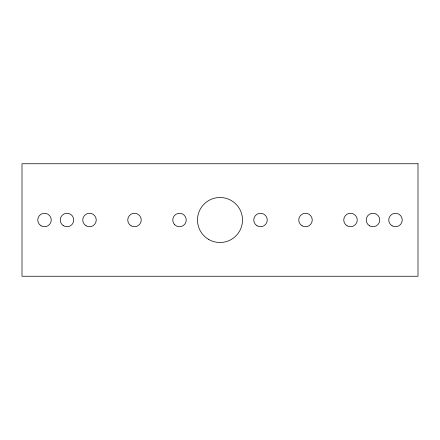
<?xml version="1.0" encoding="UTF-8"?>
<svg xmlns="http://www.w3.org/2000/svg" width="440" height="440" viewBox="0 0 440 440"><rect width="100%" height="100%" fill="white"/><g stroke="black" fill="none" stroke-linecap="round" stroke-linejoin="round"><path stroke-width="0.66" d="M418 163.752L22 163.752L22 276.249L418 276.249L418 163.752M41.123 225.847A6.748 6.748 0 0 0 51.249 220A6.748 6.748 0 0 0 41.123 214.154A6.748 6.748 0 0 0 41.123 225.847M63.179 225.566A6.748 6.748 0 0 0 73.728 220.528A6.748 6.748 0 0 0 64.092 213.906A6.748 6.748 0 0 0 63.179 225.566M86.125 225.847A6.748 6.748 0 0 0 96.25 220A6.748 6.748 0 0 0 86.125 214.154A6.748 6.748 0 0 0 86.125 225.847M131.126 225.847A6.748 6.748 0 0 0 141.251 220A6.748 6.748 0 0 0 131.126 214.154A6.748 6.748 0 0 0 131.126 225.847M174.73 224.774A6.748 6.748 0 0 0 186.021 221.749A6.748 6.748 0 0 0 177.755 213.483A6.748 6.748 0 0 0 174.73 224.774M208.753 239.487A22.5 22.5 0 0 0 242.501 220A22.5 22.5 0 0 0 208.753 200.514A22.5 22.5 0 0 0 208.753 239.487M257.125 225.847A6.748 6.748 0 0 0 267.251 220A6.748 6.748 0 0 0 257.125 214.154A6.748 6.748 0 0 0 257.125 225.847M302.126 225.847A6.748 6.748 0 0 0 312.252 220A6.748 6.748 0 0 0 302.126 214.154A6.748 6.748 0 0 0 302.126 225.847M347.127 225.847A6.748 6.748 0 0 0 357.252 220A6.748 6.748 0 0 0 347.127 214.154A6.748 6.748 0 0 0 347.127 225.847M369.627 225.847A6.748 6.748 0 0 0 379.748 220A6.748 6.748 0 0 0 369.627 214.154A6.748 6.748 0 0 0 369.627 225.847M392.079 225.819A6.748 6.748 0 0 0 402.248 220.055A6.748 6.748 0 0 0 392.172 214.126A6.748 6.748 0 0 0 392.079 225.819"/></g></svg>
